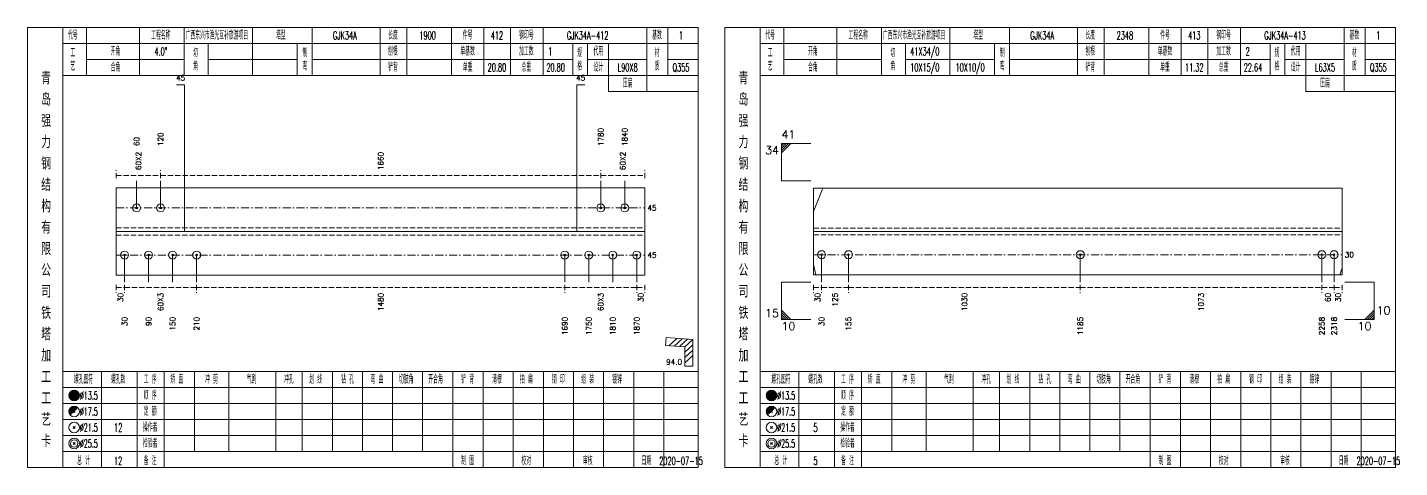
# Model space of a CAD drawing. Extents: x 0 to 2606, y -377 to 6479.
# Drawn here: x 2091 to 2606, y 5075 to 5240 of the extents above; entities that cross this region are included whole.
import ezdxf
from ezdxf.enums import TextEntityAlignment as Align

# ---------------------------------------------------------------- set-up
doc = ezdxf.new("R2010")
doc.units = 0
doc.header["$MEASUREMENT"] = 0
doc.linetypes.add('一点画线', pattern=[5.2, 3, -1, 0.2, -1])
doc.linetypes.add('虚线', pattern=[2.75, 2, -0.75])
doc.layers.get('0').update_dxf_attribs({"linetype": 'CONTINUOUS', "lineweight": 25})
for name, color, linetype, lineweight in [('1', 7, 'CONTINUOUS', 25), ('2', 7, 'CONTINUOUS', 25), ('4', 7, 'CONTINUOUS', 25)]:
    doc.layers.add(name, color=color, linetype=linetype, lineweight=lineweight)
doc.styles.get("Standard").update_dxf_attribs({"font": 'simplex.shx', "width": 0.7, "height": 3, "bigfont": 'gbhzfs.shx'})

msp = doc.modelspace()

# ---------------------------------------------------------------- linework, layer by layer
at = {"color": 7, "linetype": 'Continuous', "lineweight": 13}
for p, q in [((2373.9, 5196.5), (2384.9, 5196.5)), ((2373.9, 5182.5), (2373.9, 5196.5)), ((2374.78, 5196.5), (2373.9, 5195.62)), ((2375.65, 5196.5), (2373.9, 5194.75)), ((2376.53, 5196.5), (2373.9, 5193.88)), ((2377.4, 5196.5), (2373.9, 5193)), ((2132.13, 5172.33), (2132.13, 5182.5)), ((2141.13, 5172.33), (2141.13, 5182.5)), ((2306.1, 5172.33), (2306.1, 5182.5)), ((2315.1, 5172.33), (2315.1, 5182.5)), ((2373.9, 5182.5), (2384.9, 5182.5)), ((2385.9, 5170.95), (2389.36, 5179.69)), ((2131.83, 5172.03), (2132.43, 5172.63)), ((2132.43, 5172.03), (2131.83, 5172.63)), ((2140.83, 5172.03), (2141.43, 5172.63)), ((2141.43, 5172.03), (2140.83, 5172.63)), ((2305.8, 5172.03), (2306.4, 5172.63)), ((2306.4, 5172.03), (2305.8, 5172.63)), ((2314.8, 5172.03), (2315.4, 5172.63)), ((2315.4, 5172.03), (2314.8, 5172.63)), ((2127.63, 5154.67), (2127.63, 5144.5)), ((2136.63, 5154.67), (2136.63, 5144.5)), ((2145.63, 5154.67), (2145.63, 5144.5)), ((2154.63, 5154.67), (2154.63, 5144.5)), ((2292.6, 5154.67), (2292.6, 5144.5)), ((2301.6, 5154.67), (2301.6, 5144.5)), ((2310.6, 5154.67), (2310.6, 5144.5)), ((2319.6, 5154.67), (2319.6, 5144.5)), ((2388.9, 5154.81), (2388.9, 5144.5)), ((2398.98, 5154.81), (2398.98, 5144.5)), ((2485.88, 5154.81), (2485.88, 5144.5)), ((2576.41, 5154.81), (2576.41, 5144.5)), ((2581, 5154.81), (2581, 5144.5)), ((2385.9, 5151.16), (2386.74, 5147.31)), ((2584, 5149.88), (2583.16, 5147.31)), ((2373.9, 5144.5), (2384.9, 5144.5)), ((2373.9, 5144.5), (2373.9, 5130.5)), ((2596, 5144.5), (2585, 5144.5)), ((2596, 5144.5), (2596, 5130.5)), ((2377.4, 5130.5), (2373.9, 5134)), ((2592.5, 5130.5), (2596, 5134)), ((2376.53, 5130.5), (2373.9, 5133.12)), ((2375.65, 5130.5), (2373.9, 5132.25)), ((2374.78, 5130.5), (2373.9, 5131.38)), ((2373.9, 5130.5), (2384.9, 5130.5)), ((2596, 5130.5), (2585, 5130.5)), ((2593.38, 5130.5), (2596, 5133.12)), ((2594.25, 5130.5), (2596, 5132.25)), ((2595.12, 5130.5), (2596, 5131.38))]:
    msp.add_line(p, q, dxfattribs=at)
at = {"color": 8, "linetype": '虚线', "lineweight": 9}
for p, q in [((2124.5, 5183.5), (2124.5, 5186.5)), ((2141.13, 5183.5), (2141.13, 5186.5)), ((2141.13, 5183.5), (2141.13, 5186.5)), ((2306.1, 5183.5), (2306.1, 5186.5)), ((2306.1, 5183.5), (2306.1, 5186.5)), ((2322.6, 5183.5), (2322.6, 5186.5)), ((2124.5, 5184.5), (2141.13, 5184.5)), ((2141.13, 5184.5), (2306.1, 5184.5)), ((2306.1, 5184.5), (2322.6, 5184.5)), ((2124.5, 5143.5), (2124.5, 5140.5)), ((2127.63, 5143.5), (2127.63, 5140.5)), ((2127.63, 5143.5), (2127.63, 5140.5)), ((2154.63, 5143.5), (2154.63, 5140.5)), ((2154.63, 5143.5), (2154.63, 5140.5)), ((2292.6, 5143.5), (2292.6, 5140.5)), ((2292.6, 5143.5), (2292.6, 5140.5)), ((2319.6, 5143.5), (2319.6, 5140.5)), ((2319.6, 5143.5), (2319.6, 5140.5)), ((2322.6, 5143.5), (2322.6, 5140.5)), ((2385.9, 5143.5), (2385.9, 5140.5)), ((2388.9, 5143.5), (2388.9, 5140.5)), ((2388.9, 5143.5), (2388.9, 5140.5)), ((2398.98, 5143.5), (2398.98, 5140.5)), ((2398.98, 5143.5), (2398.98, 5140.5)), ((2485.88, 5143.5), (2485.88, 5140.5)), ((2485.88, 5143.5), (2485.88, 5140.5)), ((2576.41, 5143.5), (2576.41, 5140.5)), ((2576.41, 5143.5), (2576.41, 5140.5)), ((2581, 5143.5), (2581, 5140.5)), ((2581, 5143.5), (2581, 5140.5)), ((2584, 5143.5), (2584, 5140.5)), ((2124.5, 5142.5), (2127.63, 5142.5)), ((2127.63, 5142.5), (2154.63, 5142.5)), ((2154.63, 5142.5), (2292.6, 5142.5)), ((2292.6, 5142.5), (2319.6, 5142.5)), ((2319.6, 5142.5), (2322.6, 5142.5)), ((2385.9, 5142.5), (2388.9, 5142.5)), ((2388.9, 5142.5), (2398.98, 5142.5)), ((2398.98, 5142.5), (2485.88, 5142.5)), ((2485.88, 5142.5), (2576.41, 5142.5)), ((2576.41, 5142.5), (2581, 5142.5)), ((2581, 5142.5), (2584, 5142.5))]:
    msp.add_line(p, q, dxfattribs=at)
at = {"color": 7, "linetype": 'Continuous', "lineweight": 18}
for p, q in [((2124.5, 5179.83), (2124.5, 5147.17)), ((2124.5, 5179.83), (2322.6, 5179.83)), ((2322.6, 5179.83), (2322.6, 5147.17)), ((2385.9, 5179.69), (2385.9, 5147.31)), ((2385.9, 5179.69), (2584, 5179.69)), ((2584, 5179.69), (2584, 5147.31)), ((2124.5, 5163.5), (2322.6, 5163.5)), ((2385.9, 5163.5), (2584, 5163.5))]:
    msp.add_line(p, q, dxfattribs=at)
at = {"color": 3, "linetype": '一点画线', "lineweight": 13}
for p, q in [((2124.5, 5172.33), (2322.6, 5172.33)), ((2124.5, 5154.67), (2322.6, 5154.67)), ((2385.9, 5154.81), (2584, 5154.81))]:
    msp.add_line(p, q, dxfattribs=at)
at = {"color": 1, "linetype": '虚线', "lineweight": 18}
for p, q in [((2124.5, 5164.83), (2322.6, 5164.83)), ((2385.9, 5164.69), (2584, 5164.69)), ((2124.5, 5162.17), (2322.6, 5162.17)), ((2385.9, 5162.31), (2584, 5162.31))]:
    msp.add_line(p, q, dxfattribs=at)
at = {"color": 7, "linetype": 'Continuous', "lineweight": 13}
for centre in [(2132.13, 5172.33), (2141.13, 5172.33), (2306.1, 5172.33), (2315.1, 5172.33)]:
    msp.add_circle(centre, 1.5, dxfattribs=at)
at = {"layer": '1', "color": 7, "linetype": 'Continuous', "lineweight": 13}
for p, q in [((2127.33, 5154.37), (2127.93, 5154.97)), ((2127.93, 5154.37), (2127.33, 5154.97)), ((2136.33, 5154.37), (2136.93, 5154.97)), ((2136.93, 5154.37), (2136.33, 5154.97)), ((2145.33, 5154.37), (2145.93, 5154.97)), ((2145.93, 5154.37), (2145.33, 5154.97)), ((2154.33, 5154.37), (2154.93, 5154.97)), ((2154.93, 5154.37), (2154.33, 5154.97)), ((2292.3, 5154.37), (2292.9, 5154.97)), ((2292.9, 5154.37), (2292.3, 5154.97)), ((2301.3, 5154.37), (2301.9, 5154.97)), ((2301.9, 5154.37), (2301.3, 5154.97)), ((2310.3, 5154.37), (2310.9, 5154.97)), ((2310.9, 5154.37), (2310.3, 5154.97)), ((2319.3, 5154.37), (2319.9, 5154.97)), ((2319.9, 5154.37), (2319.3, 5154.97)), ((2388.6, 5154.51), (2389.2, 5155.11)), ((2389.2, 5154.51), (2388.6, 5155.11)), ((2398.68, 5154.51), (2399.28, 5155.11)), ((2399.28, 5154.51), (2398.68, 5155.11)), ((2485.58, 5154.51), (2486.18, 5155.11)), ((2486.18, 5154.51), (2485.58, 5155.11)), ((2576.11, 5154.51), (2576.71, 5155.11)), ((2576.71, 5154.51), (2576.11, 5155.11)), ((2580.7, 5154.51), (2581.3, 5155.11)), ((2581.3, 5154.51), (2580.7, 5155.11))]:
    msp.add_line(p, q, dxfattribs=at)
at = {"layer": '1', "color": 7, "linetype": 'Continuous', "lineweight": 18}
for p, q in [((2124.5, 5147.17), (2322.6, 5147.17)), ((2385.9, 5147.31), (2584, 5147.31))]:
    msp.add_line(p, q, dxfattribs=at)
at = {"layer": '1', "color": 7, "linetype": 'Continuous', "lineweight": 13}
for centre in [(2127.63, 5154.67), (2136.63, 5154.67), (2145.63, 5154.67), (2154.63, 5154.67), (2292.6, 5154.67), (2301.6, 5154.67), (2310.6, 5154.67), (2319.6, 5154.67), (2388.9, 5154.81), (2398.98, 5154.81), (2485.88, 5154.81), (2576.41, 5154.81), (2581, 5154.81)]:
    msp.add_circle(centre, 1.5, dxfattribs=at)
at = {"layer": '2', "color": 7, "linetype": 'Continuous', "lineweight": 13}
for p, q in [((2150.13, 5218.5), (2147.13, 5218.5)), ((2150.13, 5163.5), (2150.13, 5218.5)), ((2297.1, 5163.5), (2297.1, 5218.5)), ((2297.1, 5218.5), (2300.1, 5218.5)), ((2330.62, 5123.7), (2330.42, 5120.7)), ((2340.6, 5123), (2330.62, 5123.7)), ((2331.61, 5120.62), (2334.61, 5123.42)), ((2333.61, 5120.48), (2336.61, 5123.28)), ((2335.6, 5120.34), (2338.6, 5123.14)), ((2337.6, 5120.2), (2340.6, 5123)), ((2340.6, 5113), (2340.6, 5123)), ((2330.42, 5120.7), (2337.6, 5120.2)), ((2337.6, 5118.2), (2340.6, 5121)), ((2337.6, 5120.2), (2337.6, 5113)), ((2337.6, 5116.2), (2340.6, 5119)), ((2337.6, 5114.2), (2340.6, 5117)), ((2337.6, 5113), (2340.6, 5113))]:
    msp.add_line(p, q, dxfattribs=at)
at = {"layer": '4', "color": 1, "linetype": 'Continuous', "lineweight": 18}
for p, q in [((2104.5, 5075), (2104.5, 5240)), ((2113.4, 5222), (2113.4, 5240)), ((2133.2, 5222), (2133.2, 5240)), ((2150, 5222), (2150, 5240)), ((2175.6, 5222), (2175.6, 5240)), ((2197.9, 5222), (2197.9, 5240)), ((2223.4, 5222), (2223.4, 5240)), ((2233.4, 5222), (2233.4, 5240)), ((2250.1, 5222), (2250.1, 5240)), ((2262.3, 5222), (2262.3, 5240)), ((2272.3, 5222), (2272.3, 5240)), ((2284.5, 5222), (2284.5, 5240)), ((2323.4, 5216), (2323.4, 5240)), ((2331.2, 5222), (2331.2, 5240)), ((2365.9, 5075), (2365.9, 5240)), ((2374.8, 5222), (2374.8, 5240)), ((2394.6, 5222), (2394.6, 5240)), ((2411.4, 5222), (2411.4, 5240)), ((2437, 5222), (2437, 5240)), ((2459.3, 5222), (2459.3, 5240)), ((2484.8, 5222), (2484.8, 5240)), ((2494.8, 5222), (2494.8, 5240)), ((2511.5, 5222), (2511.5, 5240)), ((2523.7, 5222), (2523.7, 5240)), ((2533.7, 5222), (2533.7, 5240)), ((2545.9, 5222), (2545.9, 5240)), ((2584.8, 5216), (2584.8, 5240)), ((2592.6, 5222), (2592.6, 5240)), ((2104.5, 5234), (2342.6, 5234)), ((2159, 5222), (2159, 5234)), ((2192.3, 5222), (2192.3, 5234)), ((2295.6, 5222), (2295.6, 5234)), ((2301.2, 5222), (2301.2, 5234)), ((2309, 5216), (2309, 5234)), ((2365.9, 5234), (2604, 5234)), ((2420.4, 5222), (2420.4, 5234)), ((2453.7, 5222), (2453.7, 5234)), ((2557, 5222), (2557, 5234)), ((2562.6, 5222), (2562.6, 5234)), ((2570.4, 5216), (2570.4, 5234)), ((2113.4, 5228), (2150, 5228)), ((2159, 5228), (2192.3, 5228)), ((2197.9, 5228), (2295.6, 5228)), ((2301.2, 5228), (2323.4, 5228)), ((2331.2, 5228), (2342.6, 5228)), ((2374.8, 5228), (2411.4, 5228)), ((2420.4, 5228), (2453.7, 5228)), ((2459.3, 5228), (2557, 5228)), ((2562.6, 5228), (2584.8, 5228)), ((2592.6, 5228), (2604, 5228)), ((2104.5, 5222), (2342.6, 5222)), ((2365.9, 5222), (2604, 5222)), ((2309, 5216), (2342.6, 5216)), ((2570.4, 5216), (2604, 5216)), ((2104.5, 5111), (2342.6, 5111)), ((2119, 5075), (2119, 5111)), ((2132.3, 5075), (2132.3, 5111)), ((2142.4, 5075), (2142.4, 5111)), ((2153.8, 5081), (2153.8, 5111)), ((2166.7, 5081), (2166.7, 5111)), ((2184.3, 5081), (2184.3, 5111)), ((2194.2, 5081), (2194.2, 5111)), ((2205.5, 5081), (2205.5, 5111)), ((2216.8, 5081), (2216.8, 5111)), ((2228.1, 5081), (2228.1, 5111)), ((2239.3, 5081), (2239.3, 5111)), ((2250.7, 5081), (2250.7, 5111)), ((2262, 5081), (2262, 5111)), ((2273.3, 5081), (2273.3, 5111)), ((2284.6, 5081), (2284.6, 5111)), ((2295.9, 5081), (2295.9, 5111)), ((2307.2, 5081), (2307.2, 5111)), ((2318.5, 5081), (2318.5, 5111)), ((2329.8, 5081), (2329.8, 5111)), ((2365.9, 5111), (2604, 5111)), ((2380.4, 5075), (2380.4, 5111)), ((2393.7, 5075), (2393.7, 5111)), ((2403.8, 5075), (2403.8, 5111)), ((2415.2, 5081), (2415.2, 5111)), ((2428.1, 5081), (2428.1, 5111)), ((2445.7, 5081), (2445.7, 5111)), ((2455.6, 5081), (2455.6, 5111)), ((2466.9, 5081), (2466.9, 5111)), ((2478.2, 5081), (2478.2, 5111)), ((2489.5, 5081), (2489.5, 5111)), ((2500.7, 5081), (2500.7, 5111)), ((2512.1, 5081), (2512.1, 5111)), ((2523.4, 5081), (2523.4, 5111)), ((2534.7, 5081), (2534.7, 5111)), ((2546, 5081), (2546, 5111)), ((2557.3, 5081), (2557.3, 5111)), ((2568.6, 5081), (2568.6, 5111)), ((2579.9, 5081), (2579.9, 5111)), ((2591.2, 5081), (2591.2, 5111)), ((2104.5, 5105), (2342.6, 5105)), ((2365.9, 5105), (2604, 5105)), ((2104.5, 5099), (2342.6, 5099)), ((2365.9, 5099), (2604, 5099)), ((2104.5, 5093), (2342.6, 5093)), ((2365.9, 5093), (2604, 5093)), ((2104.5, 5087), (2342.6, 5087)), ((2365.9, 5087), (2604, 5087)), ((2104.5, 5081), (2342.6, 5081)), ((2250.7, 5075), (2250.7, 5081)), ((2262, 5075), (2262, 5081)), ((2273.3, 5075), (2273.3, 5081)), ((2284.6, 5075), (2284.6, 5081)), ((2295.9, 5075), (2295.9, 5081)), ((2307.2, 5075), (2307.2, 5081)), ((2318.5, 5075), (2318.5, 5081)), ((2329.8, 5075), (2329.8, 5081)), ((2365.9, 5081), (2604, 5081)), ((2512.1, 5075), (2512.1, 5081)), ((2523.4, 5075), (2523.4, 5081)), ((2534.7, 5075), (2534.7, 5081)), ((2546, 5075), (2546, 5081)), ((2557.3, 5075), (2557.3, 5081)), ((2568.6, 5075), (2568.6, 5081)), ((2579.9, 5075), (2579.9, 5081)), ((2591.2, 5075), (2591.2, 5081))]:
    msp.add_line(p, q, dxfattribs=at)
at = {"layer": '4', "color": 7, "linetype": 'Continuous', "lineweight": 13}
for p, q in [((2108.5, 5101.8), (2108.9, 5102.2)), ((2108.9, 5101.8), (2108.5, 5102.2)), ((2369.9, 5101.8), (2370.3, 5102.2)), ((2370.3, 5101.8), (2369.9, 5102.2)), ((2108.3, 5089.6), (2109.1, 5090.4)), ((2109.1, 5089.6), (2108.3, 5090.4)), ((2369.7, 5089.6), (2370.5, 5090.4)), ((2370.5, 5089.6), (2369.7, 5090.4)), ((2108.3, 5083.6), (2109.1, 5084.4)), ((2109.1, 5083.6), (2108.3, 5084.4)), ((2369.7, 5083.6), (2370.5, 5084.4)), ((2370.5, 5083.6), (2369.7, 5084.4))]:
    msp.add_line(p, q, dxfattribs=at)
at = {"layer": '4', "color": 7, "linetype": 'Continuous', "lineweight": 0}
for p, q in [((2108.3, 5095.6), (2109.1, 5096.4)), ((2108.3, 5096.4), (2109.1, 5095.6)), ((2369.7, 5095.6), (2370.5, 5096.4)), ((2369.7, 5096.4), (2370.5, 5095.6))]:
    msp.add_line(p, q, dxfattribs=at)
at = {"layer": '4', "color": 1, "linetype": 'Continuous', "lineweight": 18}
for points in [[(2091.2, 5240), (2091.2, 5075), (2342.6, 5075), (2342.6, 5240)], [(2352.6, 5240), (2352.6, 5075), (2604, 5075), (2604, 5240)]]:
    msp.add_lwpolyline(points, close=True, dxfattribs=at)
at = {"layer": '4', "color": 7, "linetype": 'Continuous', "lineweight": 13}
for centre, radius in [((2108.7, 5102), 2), ((2108.7, 5102), 1.8), ((2108.7, 5102), 1.6), ((2108.7, 5102), 1.4), ((2108.7, 5102), 1.2), ((2108.7, 5102), 1), ((2108.7, 5102), 0.8), ((2108.7, 5102), 0.6), ((2108.7, 5102), 0.4), ((2370.1, 5102), 2), ((2370.1, 5102), 1.8), ((2370.1, 5102), 1.6), ((2370.1, 5102), 1.4), ((2370.1, 5102), 1.2), ((2370.1, 5102), 1), ((2370.1, 5102), 0.8), ((2370.1, 5102), 0.6), ((2370.1, 5102), 0.4), ((2108.7, 5096), 2), ((2108.7, 5102), 0.2), ((2370.1, 5096), 2), ((2370.1, 5102), 0.2), ((2108.7, 5090), 2), ((2370.1, 5090), 2), ((2108.7, 5084), 2), ((2108.7, 5084), 1.4), ((2370.1, 5084), 2), ((2370.1, 5084), 1.4)]:
    msp.add_circle(centre, radius, dxfattribs=at)
for centre, radius in [((2108.7, 5096), 1.8), ((2108.7, 5096), 1.6), ((2108.7, 5096), 1.4), ((2108.7, 5096), 1.2), ((2370.1, 5096), 1.8), ((2370.1, 5096), 1.6), ((2370.1, 5096), 1.4), ((2370.1, 5096), 1.2), ((2108.7, 5096), 1), ((2108.7, 5096), 0.8), ((2108.7, 5096), 0.6), ((2108.7, 5096), 0.4), ((2108.7, 5096), 0.2), ((2370.1, 5096), 1), ((2370.1, 5096), 0.8), ((2370.1, 5096), 0.6), ((2370.1, 5096), 0.4), ((2370.1, 5096), 0.2)]:
    msp.add_arc(centre, radius, 45, 225, dxfattribs=at)

# ---------------------------------------------------------------- texts
at = {"color": 7, "linetype": 'Continuous', "lineweight": 13}
for s, p in [('120', (2141.13, 5195.5)), ('1780', (2306.1, 5195.5)), ('1840', (2315.1, 5195.5)), ('60', (2132.13, 5195.5))]:
    msp.add_text(s, height=2, rotation=90, dxfattribs=at).set_placement(p, align=Align.MIDDLE_LEFT)
for s, p in [('41', (2373.9, 5197.5)), ('10', (2597, 5131.5))]:
    msp.add_text(s, height=3, dxfattribs=at).set_placement(p, align=Align.BOTTOM_LEFT)
for s, p in [('34', (2372.9, 5195.5)), ('10', (2595, 5129.5))]:
    msp.add_text(s, height=3, dxfattribs=at).set_placement(p, align=Align.TOP_RIGHT)
at = {"color": 8, "linetype": 'Continuous', "lineweight": 9}
for s, p in [('60X2', (2132.81, 5186.5)), ('1660', (2223.61, 5186.5)), ('60X2', (2314.35, 5186.5))]:
    msp.add_text(s, height=2, rotation=90, dxfattribs=at).set_placement(p, align=Align.MIDDLE_LEFT)
at = {"color": 7, "linetype": 'Continuous', "lineweight": 13}
for s, p in [('45', (2323.6, 5172.33)), ('45', (2323.6, 5154.67)), ('30', (2585, 5154.81))]:
    msp.add_text(s, height=2, dxfattribs=at).set_placement(p, align=Align.MIDDLE_LEFT)
at = {"color": 8, "linetype": 'Continuous', "lineweight": 9}
for s, p in [('30', (2126.06, 5140.5)), ('60X3', (2141.13, 5140.5)), ('1480', (2223.61, 5140.5)), ('60X3', (2306.1, 5140.5)), ('30', (2321.1, 5140.5)), ('30', (2387.4, 5140.5)), ('125', (2393.94, 5140.5)), ('1030', (2442.43, 5140.5)), ('1073', (2531.14, 5140.5)), ('60', (2578.7, 5140.5)), ('30', (2582.5, 5140.5))]:
    msp.add_text(s, height=2, rotation=90, dxfattribs=at).set_placement(p, align=Align.MIDDLE_RIGHT)
at = {"color": 7, "linetype": 'Continuous', "lineweight": 13}
msp.add_text('15', height=3, dxfattribs=at).set_placement((2372.9, 5130.5), align=Align.BOTTOM_RIGHT)
msp.add_text('10', height=3, dxfattribs=at).set_placement((2373.9, 5129.5), align=Align.TOP_LEFT)
at = {"layer": '1', "color": 7, "linetype": 'Continuous', "lineweight": 13}
for s, p in [('30', (2127.63, 5131.5)), ('90', (2136.63, 5131.5)), ('150', (2145.63, 5131.5)), ('210', (2154.63, 5131.5)), ('1690', (2292.6, 5131.5)), ('1750', (2301.6, 5131.5)), ('1810', (2310.6, 5131.5)), ('1870', (2319.6, 5131.5)), ('30', (2388.9, 5131.5)), ('155', (2398.98, 5131.5)), ('1185', (2485.88, 5131.5)), ('2258', (2576.41, 5131.5)), ('2318', (2581, 5131.5))]:
    msp.add_text(s, height=2, rotation=90, dxfattribs=at).set_placement(p, align=Align.MIDDLE_RIGHT)
at = {"layer": '2', "color": 7, "linetype": 'Continuous', "lineweight": 13}
for p in [(2148.63, 5219.5), (2298.6, 5219.5)]:
    msp.add_text('45', height=2, dxfattribs=at).set_placement(p, align=Align.BOTTOM_CENTER)
msp.add_text('94.0', height=2, dxfattribs=at).set_placement((2336.6, 5113), align=Align.BOTTOM_RIGHT)
at = {"layer": '4', "color": 1, "linetype": 'Continuous', "lineweight": 13}
for s, height, width, p in [('代号', 3, 0.6, (2108.2, 5237)), ('工程名称', 3, 0.6, (2141.2, 5237)), ('广西东兴市渔光互补旅游项目', 3, 0.6, (2162.2, 5237)), ('塔型', 3, 0.6, (2186.2, 5237)), ('GJK34A', 3, 0.6, (2210.2, 5237)), ('长度', 3, 0.6, (2228.2, 5237)), ('1900', 3, 0.6, (2241.2, 5237)), ('件号', 3, 0.6, (2256.2, 5237)), ('412', 3, 0.6, (2267.2, 5237)), ('钢印号', 3, 0.6, (2278.2, 5237)), ('GJK34A-412', 3, 0.6, (2301.2, 5237)), ('基数', 3, 0.6, (2327.2, 5237)), ('1', 3, 0.6, (2336.2, 5237)), ('代号', 3, 0.6, (2369.6, 5237)), ('工程名称', 3, 0.6, (2402.6, 5237)), ('广西东兴市渔光互补旅游项目', 3, 0.6, (2423.6, 5237)), ('塔型', 3, 0.6, (2447.6, 5237)), ('GJK34A', 3, 0.6, (2471.6, 5237)), ('长度', 3, 0.6, (2489.6, 5237)), ('2348', 3, 0.6, (2502.6, 5237)), ('件号', 3, 0.6, (2517.6, 5237)), ('413', 3, 0.6, (2528.6, 5237)), ('钢印号', 3, 0.6, (2539.6, 5237)), ('GJK34A-413', 3, 0.6, (2562.6, 5237)), ('基数', 3, 0.6, (2588.6, 5237)), ('1', 3, 0.6, (2597.6, 5237)), ('工', 3, 0.6, (2108.2, 5230.4)), ('开角', 3, 0.6, (2124.2, 5231)), ('4.0%%d', 3, 0.6, (2141.2, 5231)), ('切', 3, 0.6, (2154.2, 5230.4)), ('制', 3, 0.6, (2195.2, 5230.4)), ('刨根', 3, 0.6, (2228.2, 5231)), ('单基数', 3, 0.6, (2256.2, 5231)), ('加工数', 3, 0.6, (2278.2, 5231)), ('1', 3, 0.6, (2287.2, 5231)), ('规', 3, 0.6, (2298.2, 5230.4)), ('代用', 3, 0.6, (2305.2, 5231)), ('材', 3, 0.6, (2327.2, 5230.4)), ('工', 3, 0.6, (2369.6, 5230.4)), ('开角', 3, 0.6, (2385.6, 5231)), ('切', 3, 0.6, (2415.6, 5230.4)), ('41X34/0', 3, 0.6, (2427.6, 5231)), ('制', 3, 0.6, (2456.6, 5230.4)), ('刨根', 3, 0.6, (2489.6, 5231)), ('单基数', 3, 0.6, (2517.6, 5231)), ('加工数', 3, 0.6, (2539.6, 5231)), ('2', 3, 0.6, (2548.6, 5231)), ('规', 3, 0.6, (2559.6, 5230.4)), ('代用', 3, 0.6, (2566.6, 5231)), ('材', 3, 0.6, (2588.6, 5230.4)), ('艺', 3, 0.6, (2108.2, 5225.4)), ('合角', 3, 0.6, (2124.2, 5225)), ('角', 3, 0.6, (2154.2, 5225.4)), ('弯', 3, 0.6, (2195.2, 5225.4)), ('铲背', 3, 0.6, (2228.2, 5225)), ('单重', 3, 0.6, (2256.2, 5225)), ('20.80', 3, 0.6, (2267.2, 5225)), ('总重', 3, 0.6, (2278.2, 5225)), ('20.80', 3, 0.6, (2289.2, 5225)), ('格', 3, 0.6, (2298.2, 5225.4)), ('设计', 3, 0.6, (2305.2, 5225)), ('L90X8', 3, 0.6, (2316.2, 5225)), ('质', 3, 0.6, (2327.2, 5225.4)), ('Q355', 3, 0.6, (2336.2, 5225)), ('艺', 3, 0.6, (2369.6, 5225.4)), ('合角', 3, 0.6, (2385.6, 5225)), ('角', 3, 0.6, (2415.6, 5225.4)), ('10X15/0', 3, 0.6, (2427.6, 5225)), ('10X10/0', 3, 0.6, (2444.6, 5225)), ('弯', 3, 0.6, (2456.6, 5225.4)), ('铲背', 3, 0.6, (2489.6, 5225)), ('单重', 3, 0.6, (2517.6, 5225)), ('11.32', 3, 0.6, (2528.6, 5225)), ('总重', 3, 0.6, (2539.6, 5225)), ('22.64', 3, 0.6, (2550.6, 5225)), ('格', 3, 0.6, (2559.6, 5225.4)), ('设计', 3, 0.6, (2566.6, 5225)), ('L63X5', 3, 0.6, (2577.6, 5225)), ('质', 3, 0.6, (2588.6, 5225.4)), ('Q355', 3, 0.6, (2597.6, 5225)), ('青', 4.6, 0.8, (2098.2, 5221)), ('压扁', 3, 0.6, (2316.2, 5219)), ('青', 4.6, 0.8, (2359.6, 5221)), ('压扁', 3, 0.6, (2577.6, 5219)), ('岛', 4.6, 0.8, (2098.2, 5213)), ('岛', 4.6, 0.8, (2359.6, 5213)), ('强', 4.6, 0.8, (2098.2, 5205)), ('强', 4.6, 0.8, (2359.6, 5205)), ('力', 4.6, 0.8, (2098.2, 5197)), ('力', 4.6, 0.8, (2359.6, 5197)), ('钢', 4.6, 0.8, (2098.2, 5189)), ('钢', 4.6, 0.8, (2359.6, 5189)), ('结', 4.6, 0.8, (2098.2, 5181)), ('结', 4.6, 0.8, (2359.6, 5181)), ('构', 4.6, 0.8, (2098.2, 5173)), ('构', 4.6, 0.8, (2359.6, 5173)), ('有', 4.6, 0.8, (2098.2, 5165)), ('有', 4.6, 0.8, (2359.6, 5165)), ('限', 4.6, 0.8, (2098.2, 5157)), ('限', 4.6, 0.8, (2359.6, 5157)), ('公', 4.6, 0.8, (2098.2, 5149)), ('公', 4.6, 0.8, (2359.6, 5149)), ('司', 4.6, 0.8, (2098.2, 5141)), ('司', 4.6, 0.8, (2359.6, 5141)), ('铁', 4.6, 0.8, (2098.2, 5133)), ('铁', 4.6, 0.8, (2359.6, 5133)), ('塔', 4.6, 0.8, (2098.2, 5125)), ('塔', 4.6, 0.8, (2359.6, 5125)), ('加', 4.6, 0.8, (2098.2, 5117)), ('加', 4.6, 0.8, (2359.6, 5117)), ('工', 4.6, 0.8, (2098.2, 5109)), ('螺孔图符', 3, 0.6, (2112.2, 5108)), ('螺孔数', 3, 0.6, (2125.2, 5108)), ('工 序', 3, 0.6, (2137.2, 5108)), ('矫 直', 3, 0.6, (2147.2, 5108)), ('冲 剪', 3, 0.6, (2160.2, 5108)), ('气割', 3, 0.6, (2175.2, 5108)), ('冲孔', 3, 0.6, (2189.2, 5108)), ('划 线', 3, 0.6, (2199.2, 5108)), ('钻 孔', 3, 0.6, (2211.2, 5108)), ('弯 曲', 3, 0.6, (2222.2, 5108)), ('切肢角', 3, 0.6, (2233.2, 5108)), ('开合角', 3, 0.6, (2244.2, 5108)), ('铲 背', 3, 0.6, (2256.2, 5108)), ('清根', 3, 0.6, (2267.2, 5108)), ('拍 扁', 3, 0.6, (2278.2, 5108)), ('钢 印', 3, 0.6, (2290.2, 5108)), ('组 装', 3, 0.6, (2301.2, 5108)), ('镀锌', 3, 0.6, (2312.2, 5108)), ('工', 4.6, 0.8, (2359.6, 5109)), ('螺孔图符', 3, 0.6, (2373.6, 5108)), ('螺孔数', 3, 0.6, (2386.6, 5108)), ('工 序', 3, 0.6, (2398.6, 5108)), ('矫 直', 3, 0.6, (2408.6, 5108)), ('冲 剪', 3, 0.6, (2421.6, 5108)), ('气割', 3, 0.6, (2436.6, 5108)), ('冲孔', 3, 0.6, (2450.6, 5108)), ('划 线', 3, 0.6, (2460.6, 5108)), ('钻 孔', 3, 0.6, (2472.6, 5108)), ('弯 曲', 3, 0.6, (2483.6, 5108)), ('切肢角', 3, 0.6, (2494.6, 5108)), ('开合角', 3, 0.6, (2505.6, 5108)), ('铲 背', 3, 0.6, (2517.6, 5108)), ('清根', 3, 0.6, (2528.6, 5108)), ('拍 扁', 3, 0.6, (2539.6, 5108)), ('钢 印', 3, 0.6, (2551.6, 5108)), ('组 装', 3, 0.6, (2562.6, 5108)), ('镀锌', 3, 0.6, (2573.6, 5108)), ('工', 4.6, 0.8, (2098.2, 5101)), ('%%C13.5', 3, 0.5, (2114.2, 5102)), ('顺 序', 3, 0.6, (2137.2, 5102)), ('工', 4.6, 0.8, (2359.6, 5101)), ('%%C13.5', 3, 0.5, (2375.6, 5102)), ('顺 序', 3, 0.6, (2398.6, 5102)), ('%%C17.5', 3, 0.5, (2114.2, 5096)), ('定 额', 3, 0.6, (2137.2, 5096)), ('%%C17.5', 3, 0.5, (2375.6, 5096)), ('定 额', 3, 0.6, (2398.6, 5096)), ('艺', 4.6, 0.8, (2098.2, 5093)), ('艺', 4.6, 0.8, (2359.6, 5093)), ('卡', 4.6, 0.8, (2098.2, 5085)), ('%%C21.5', 3, 0.5, (2114.2, 5090)), ('12', 3.2, 0.6, (2125.2, 5090)), ('操作者', 3, 0.6, (2137.2, 5090)), ('卡', 4.6, 0.8, (2359.6, 5085)), ('%%C21.5', 3, 0.5, (2375.6, 5090)), ('5', 3.2, 0.6, (2386.6, 5090)), ('操作者', 3, 0.6, (2398.6, 5090)), ('%%C25.5', 3, 0.5, (2114.2, 5084)), ('检验者', 3, 0.6, (2137.2, 5084)), ('%%C25.5', 3, 0.5, (2375.6, 5084)), ('检验者', 3, 0.6, (2398.6, 5084)), ('总 计', 3, 0.6, (2112.2, 5077.5)), ('12', 3, 0.6, (2125.2, 5077.5)), ('备 注', 3, 0.6, (2137.2, 5077.5)), ('制 图', 3, 0.6, (2256.2, 5077.5)), ('校对', 3, 0.6, (2278.2, 5077.5)), ('审核', 3, 0.6, (2301.2, 5077.5)), ('日期', 3, 0.6, (2323.2, 5077.5)), ('2020-07-15', 3, 0.6, (2336.2, 5077.5)), ('总 计', 3, 0.6, (2373.6, 5077.5)), ('5', 3, 0.6, (2386.6, 5077.5)), ('备 注', 3, 0.6, (2398.6, 5077.5)), ('制 图', 3, 0.6, (2517.6, 5077.5)), ('校对', 3, 0.6, (2539.6, 5077.5)), ('审核', 3, 0.6, (2562.6, 5077.5)), ('日期', 3, 0.6, (2584.6, 5077.5)), ('2020-07-15', 3, 0.6, (2597.6, 5077.5))]:
    msp.add_text(s, height=height, dxfattribs=dict(at, width=width)).set_placement(p, align=Align.MIDDLE_CENTER)

doc.saveas('drawing.dxf')
